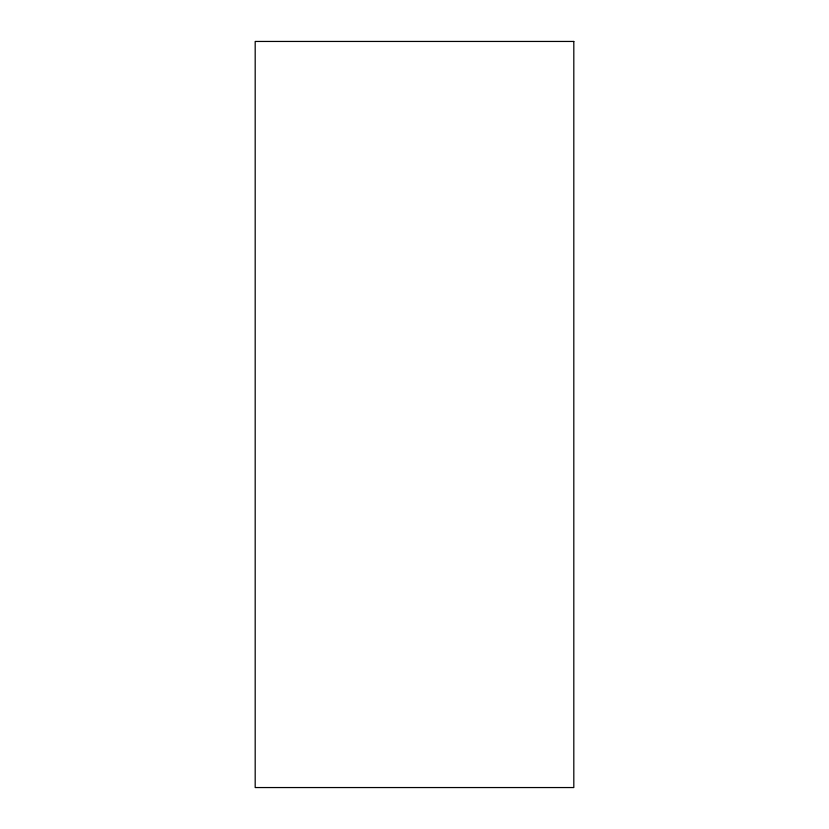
<?xml version="1.0" encoding="UTF-8"?>
<svg xmlns="http://www.w3.org/2000/svg" width="829" height="829" viewBox="0 0 829 829"><rect width="100%" height="100%" fill="white"/><g stroke="black" fill="none" stroke-linecap="round" stroke-linejoin="round"><path stroke-width="1.24" d="M573.813 41.45L255.187 41.45L255.187 787.55L573.813 787.55L573.813 41.45"/></g></svg>
